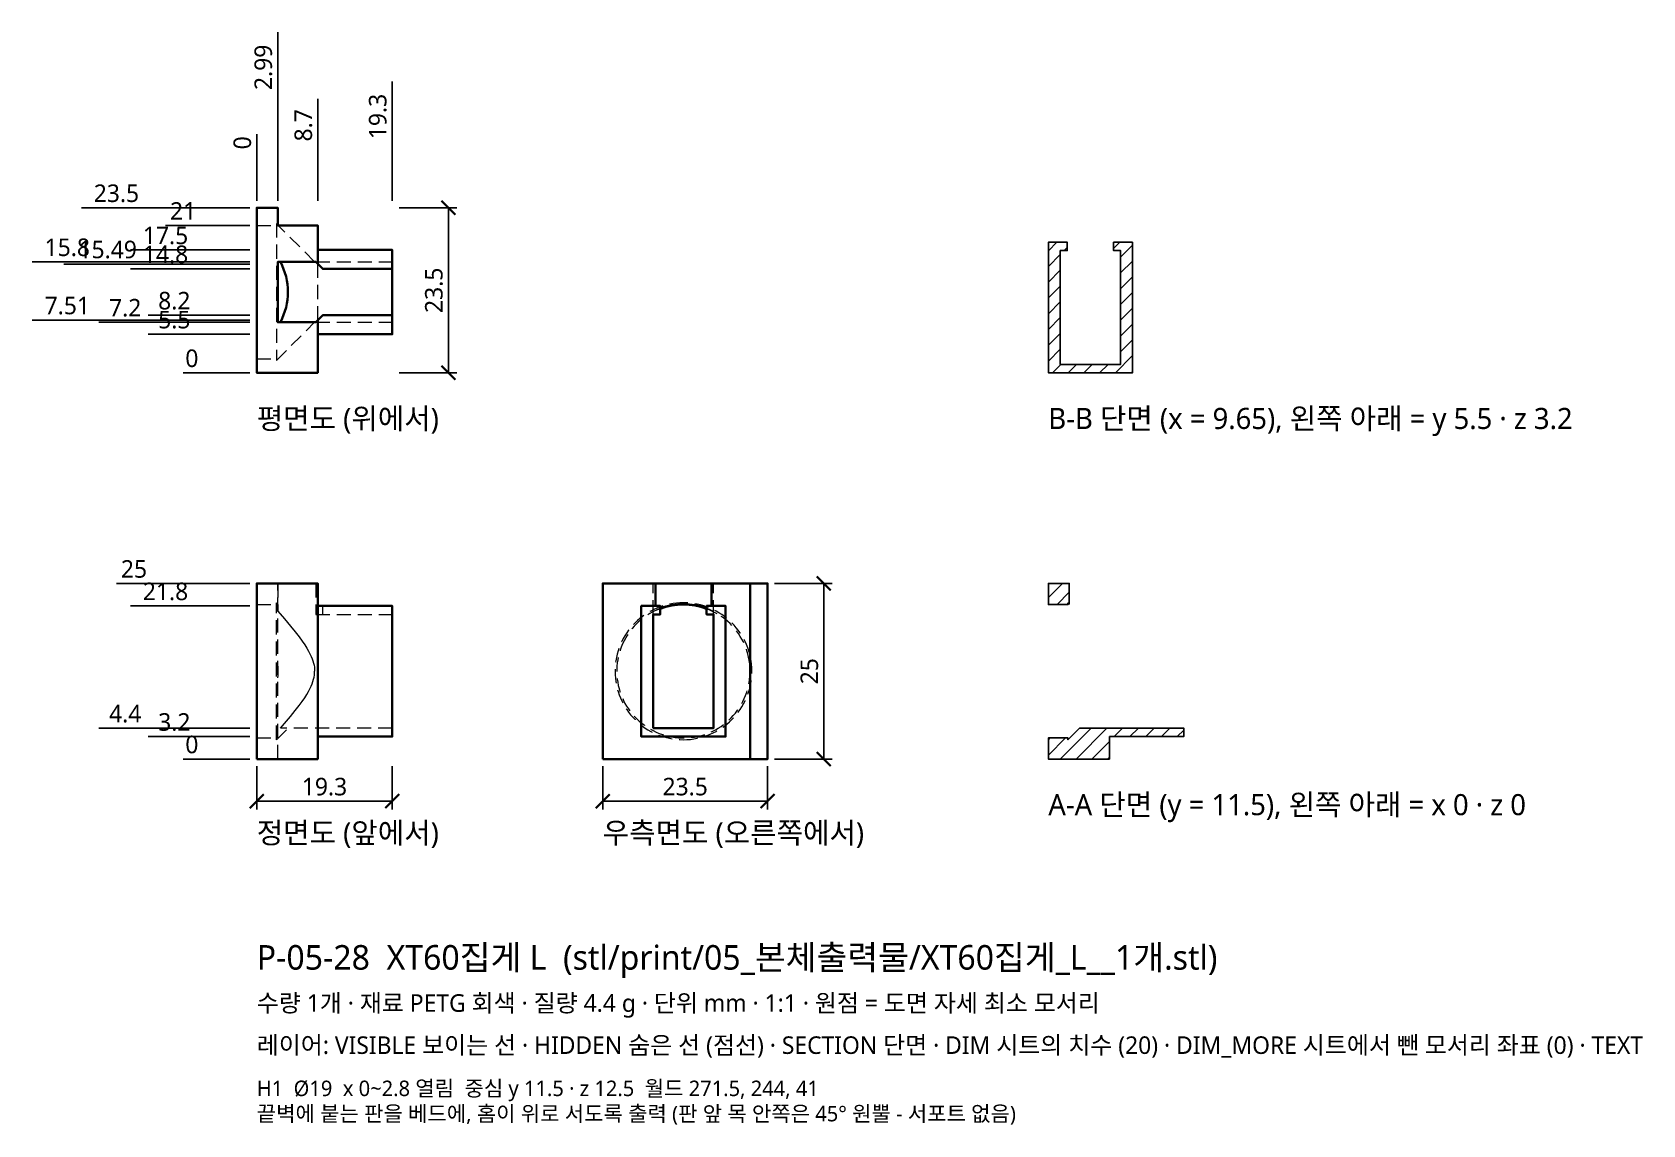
# Model space of a CAD drawing. Header units: millimetres. Extents: x -32 to 198, y -52 to 104.
import ezdxf

# ---------------------------------------------------------------- set-up
doc = ezdxf.new("R2010")
doc.units = ezdxf.units.MM
doc.linetypes.add('HIDDEN', pattern=[3, 2, -1])
for name, color, linetype, lineweight in [('DIM', 4, 'CONTINUOUS', 13), ('HIDDEN', 8, 'HIDDEN', 18), ('SECTION', 5, 'CONTINUOUS', 25), ('TEXT', 7, 'CONTINUOUS', 18), ('VISIBLE', 7, 'CONTINUOUS', 35)]:
    doc.layers.add(name, color=color, linetype=linetype, lineweight=lineweight)
doc.styles.add('KR', font='malgun.ttf')
doc.dimstyles.new('TOCCATA', dxfattribs={"dimtxt": 2.5, "dimasz": 2, "dimexe": 1.2, "dimexo": 1, "dimgap": 0.8, "dimtad": 1, "dimdsep": 46, "dimtxsty": 'KR', "dimblk": 'ARCHTICK', "dimcen": 2.5, "dimazin": 3, "dimtfac": 0.5, "dimtmove": 2, "dimatfit": 3})

# ---------------------------------------------------------------- blocks, each defined once
blk = doc.blocks.new('_ARCHTICK')
at = {"color": 0, "linetype": 'BYBLOCK', "const_width": 0.15}
blk.add_lwpolyline([(-0.5, -0.5), (0.5, 0.5)], dxfattribs=at)

msp = doc.modelspace()

# ---------------------------------------------------------------- hatches: boundary and pattern name
at = {"layer": 'SECTION'}
h = msp.add_hatch(dxfattribs=at)
h.set_pattern_fill('ANSI31', scale=0.5)
h.paths.add_polyline_path([(124.8, 73.6), (122.1, 73.6), (122.1, 72.4), (123.1, 72.4), (123.1, 56.2), (114.5, 56.2), (114.5, 72.4), (115.5, 72.4), (115.5, 73.6), (112.8, 73.6), (112.8, 55), (124.8, 55)])
h = msp.add_hatch(dxfattribs=at)
h.set_pattern_fill('ANSI31', scale=0.5)
h.paths.add_polyline_path([(115.6, 22.25), (115.79, 22.06), (115.79, 25), (112.8, 25), (112.8, 22), (115.6, 22)])
h.paths.add_polyline_path([(121.5, 3.2), (132.1, 3.2), (132.1, 4.4), (117.25, 4.4), (115.6, 2.75), (115.6, 3), (112.8, 3), (112.8, 0), (121.5, 0)])

# ---------------------------------------------------------------- linework, layer by layer
at = {"layer": 'HIDDEN'}
for points in [[(0, 76), (2.8, 76)], [(2.8, 76.25), (2.8, 56.75), (8.25, 62.2)], [(3, 76.05), (2.8, 76.25)], [(8.25, 70.8), (3.05, 76)], [(8.4, 70.8), (19.3, 70.8)], [(8.7, 62.507), (8.7, 70.493)], [(8.4, 62.2), (19.3, 62.2)], [(0, 57), (2.8, 57)], [(2.99, 25), (2.99, 21.036), (3.95, 19.948), (4.81, 18.935), (5.486, 18.104), (6.028, 17.403), (6.469, 16.8), (6.831, 16.271), (7.13, 15.8), (7.378, 15.373), (7.585, 14.983), (7.756, 14.621), (7.896, 14.281), (8.009, 13.96), (8.098, 13.652), (8.166, 13.355), (8.213, 13.066), (8.241, 12.782), (8.25, 12.5)], [(3, 0), (3, 25)], [(8.4, 25), (8.4, 20.6), (19.3, 20.6)], [(56.5, 20.598), (56.5, 25)], [(56.51, 20.6), (56.51, 25)], [(65.09, 20.6), (65.09, 25)], [(65.1, 20.598), (65.1, 25)], [(0, 22), (2.8, 22)], [(2.8, 2.75), (2.8, 22.25), (2.99, 22.06)], [(9.4, 20.6), (9.4, 21.8)], [(56.5, 21.036), (56.572, 21.074), (57.142, 21.332), (57.5, 21.467)], [(64.1, 21.467), (64.458, 21.332), (65.028, 21.074), (65.1, 21.036)], [(64.105, 21.401), (64.435, 21.277), (65.002, 21.02), (65.55, 20.727)], [(3, 11.575), (3.03, 11.877), (3.05, 12.5), (3.03, 13.123), (3, 13.425)], [(19.3, 4.4), (3.375, 4.4), (3.95, 5.052), (4.81, 6.065), (5.486, 6.896), (6.028, 7.597), (6.469, 8.2), (6.831, 8.729), (7.13, 9.2), (7.378, 9.627), (7.585, 10.017), (7.756, 10.379), (7.896, 10.719), (8.009, 11.04), (8.098, 11.348), (8.166, 11.645), (8.213, 11.934), (8.241, 12.218), (8.25, 12.5)], [(70.305, 13.372), (70.3, 13.425)], [(70.3, 11.575), (70.305, 11.628)], [(0, 3), (2.8, 3)], [(2.8, 2.75), (4.45, 4.4)]]:
    msp.add_lwpolyline(points, dxfattribs=at)
for centre, radius, start, end in [((60.8, 12.5), 9.75, 90, -90), ((60.8, 12.5), 9.5, 150, 60), ((60.778, 12.522), 9.47, 110.29398, 150.04795), ((60.8, 12.5), 9.75, -90, 90)]:
    msp.add_arc(centre, radius, start, end, dxfattribs=at)
at = {"layer": 'SECTION'}
for points in [[(124.8, 73.6), (122.1, 73.6), (122.1, 72.4), (123.1, 72.4), (123.1, 56.2), (114.5, 56.2), (114.5, 72.4), (115.5, 72.4), (115.5, 73.6), (112.8, 73.6), (112.8, 55), (124.8, 55)], [(115.6, 22.25), (115.79, 22.06), (115.79, 25), (112.8, 25), (112.8, 22), (115.6, 22)], [(121.5, 3.2), (132.1, 3.2), (132.1, 4.4), (117.25, 4.4), (115.6, 2.75), (115.6, 3), (112.8, 3), (112.8, 0), (121.5, 0)]]:
    msp.add_lwpolyline(points, close=True, dxfattribs=at)
at = {"layer": 'VISIBLE'}
for points in [[(8.7, 62.507), (8.7, 55), (0, 55), (0, 78.5), (3, 78.5), (3, 76), (8.7, 76), (8.7, 70.493)], [(8.7, 60.5), (19.3, 60.5), (19.3, 72.5), (8.7, 72.5)], [(19.3, 63.2), (9.4, 63.2), (8.4, 62.21), (8.4, 62.2), (2.99, 62.2), (2.99, 70.8), (8.4, 70.8), (8.4, 70.79), (9.4, 69.8), (19.3, 69.8)], [(0, 0), (0, 25), (8.7, 25), (8.7, 0), (0, 0)], [(49.3, 0), (49.3, 25), (72.8, 25), (72.8, 0), (49.3, 0)], [(56.807, 21.8), (56.807, 25)], [(64.793, 21.8), (64.793, 25)], [(70.3, 0), (70.3, 25)], [(8.7, 3.2), (19.3, 3.2), (19.3, 21.8), (8.7, 21.8)], [(56.5, 4.4), (56.5, 20.6), (57.5, 20.6), (57.5, 21.8), (54.8, 21.8), (54.8, 3.2), (66.8, 3.2), (66.8, 21.8), (64.1, 21.8), (64.1, 20.6), (65.1, 20.6), (65.1, 4.4), (56.5, 4.4)], [(70.305, 11.628), (70.33, 11.875), (70.35, 12.5), (70.33, 13.125), (70.305, 13.372)]]:
    msp.add_lwpolyline(points, dxfattribs=at)
for centre, radius, start, end in [((-4.674, 66.5), 9.111, -28.11277, 28.11276), ((60.8, 12.552), 9.449, 69.51896, 110.48105), ((60.8, 12.55), 9.51, 69.69262, 110.30738)]:
    msp.add_arc(centre, radius, start, end, dxfattribs=at)

# ---------------------------------------------------------------- texts
at = {"layer": 'TEXT', "style": 'KR'}
for s, height, p in [('평면도 (위에서)', 3, (0, 47)), ('B-B 단면 (x = 9.65), 왼쪽 아래 = y 5.5 · z 3.2', 3, (112.8, 47)), ('A-A 단면 (y = 11.5), 왼쪽 아래 = x 0 · z 0', 3, (112.8, -8)), ('정면도 (앞에서)', 3, (0, -12)), ('우측면도 (오른쪽에서)', 3, (49.3, -12)), ('P-05-28  XT60집게 L  (stl/print/05_본체출력물/XT60집게_L__1개.stl)', 3.5, (0, -30)), ('수량 1개 · 재료 PETG 회색 · 질량 4.4 g · 단위 mm · 1:1 · 원점 = 도면 자세 최소 모서리', 2.5, (0, -36)), ('레이어: VISIBLE 보이는 선 · HIDDEN 숨은 선 (점선) · SECTION 단면 · DIM 시트의 치수 (20) · DIM_MORE 시트에서 뺀 모서리 좌표 (0) · TEXT', 2.5, (0, -42)), ('H1  Ø19  x 0~2.8 열림  중심 y 11.5 · z 12.5  월드 271.5, 244, 41', 2.2, (0, -48)), ('끝벽에 붙는 판을 베드에, 홈이 위로 서도록 출력 (판 앞 목 안쪽은 45° 원뿔 - 서포트 없음)', 2.2, (0, -51.6))]:
    msp.add_text(s, height=height, dxfattribs=at).set_placement(p)

# ---------------------------------------------------------------- dimensions: what is measured, and where the dimension line sits
at = {"layer": 'DIM'}
for feature_location, offset, dtype, origin in [((2.99, 78.5), (0, 15), 1, (0, 55)), ((19.3, 78.5), (0, 8), 1, (0, 55)), ((8.7, 78.5), (0, 8), 1, (0, 55)), ((0, 78.5), (0, 8), 1, (0, 55)), ((0, 78.5), (-15, 0), 0, (0, 55)), ((0, 76), (-8, 0), 0, (0, 55)), ((0, 72.5), (-8, 0), 0, (0, 55)), ((0, 70.8), (-22, 0), 0, (0, 55)), ((0, 70.49), (-15, 0), 0, (0, 55)), ((0, 69.8), (-8, 0), 0, (0, 55)), ((0, 63.2), (-8, 0), 0, (0, 55)), ((0, 62.51), (-22, 0), 0, (0, 55)), ((0, 62.2), (-15, 0), 0, (0, 55)), ((0, 60.5), (-8, 0), 0, (0, 55)), ((0, 55), (-8, 0), 0, (0, 55)), ((0, 25), (-15, 0), 0, (0, 0)), ((0, 21.8), (-8, 0), 0, (0, 0)), ((0, 4.4), (-15, 0), 0, (0, 0)), ((0, 3.2), (-8, 0), 0, (0, 0)), ((0, 0), (-8, 0), 0, (0, 0))]:
    msp.add_ordinate_dim(feature_location=feature_location, offset=offset, dtype=dtype, origin=origin, dimstyle='TOCCATA', dxfattribs=at).render()
for base, p1, p2 in [((27.3, 55), (19.3, 55), (19.3, 78.5)), ((80.8, 0), (72.8, 0), (72.8, 25))]:
    msp.add_linear_dim(base=base, p1=p1, p2=p2, angle=90, dimstyle='TOCCATA', dxfattribs=at).render()
for base, p1, p2 in [((0, -6), (0, 0), (19.3, 0)), ((49.3, -6), (49.3, 0), (72.8, 0))]:
    msp.add_linear_dim(base=base, p1=p1, p2=p2, dimstyle='TOCCATA', dxfattribs=at).render()

doc.saveas('drawing.dxf')
